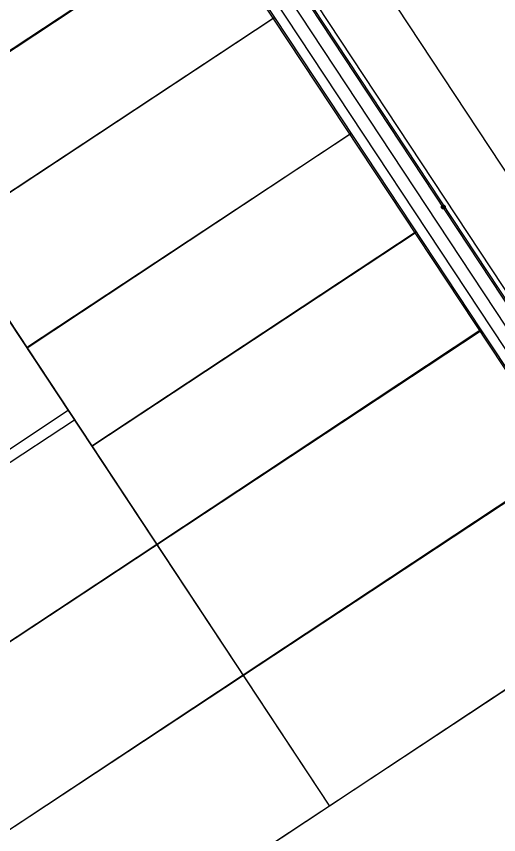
# Model space of a CAD drawing. Header units: metres. Extents: x 302064 to 304096, y 6268242 to 6271990.
# Drawn here: x 303031.2 to 303076.3, y 6268286 to 6268362.5 of the extents above; entities that cross this region are included whole.
import ezdxf

# ---------------------------------------------------------------- set-up
doc = ezdxf.new("R2010")
doc.units = ezdxf.units.M
doc.layers.get('0').update_dxf_attribs({"color": 6})
for name, color, linetype in [('BDY', 252, 'Continuous'), ('DEVELOP', 2, 'Continuous'), ('XR01255_CC_DES$0$FOOTPATH', 252, 'Continuous'), ('XR01255_CC_DES$0$ROAD_CONTROL', 252, 'Continuous'), ('XR01255_CC_DES$0$ROAD_KERB', 252, 'Continuous'), ('XR01255_CC_DES$0$ROAD_KERB-BACK', 252, 'Continuous'), ('XR01255_CC_DES$0$ROAD_KERB-LIP', 252, 'Continuous'), ('XR01255_CC_LOT_LAYOUT$0$ST1_BDY', 252, 'Continuous'), ('XR01255_CC_LOT_LAYOUT$0$ST1_BDY_1', 252, 'Continuous'), ('XR01255_CC_LOT_LAYOUT$0$ST1_LOTS', 252, 'Continuous'), ('XR01255_CC_SURVEY$0$SERVICES-ELECTRICTY', 1, 'Continuous')]:
    doc.layers.add(name, color=color, linetype=linetype)

# ---------------------------------------------------------------- blocks, each defined once
blk = doc.blocks.new('A$C6F1F0823')
at = {"layer": 'BDY'}
for p, q in [((73.723, 131.703), (131.438, 44.304)), ((89.885, 107.229), (59.677, 87.281)), ((52.514, 98.129), (101.23, 24.356)), ((95.974, 98.008), (65.766, 78.06)), ((100.989, 90.414), (100.989, 90.414)), ((103.138, 87.16), (72.93, 67.211)), ((107.602, 80.4), (107.601, 80.4)), ((109.227, 77.939), (79.019, 57.991)), ((115.316, 68.718), (54.9, 28.822)), ((77.394, 60.452), (47.186, 40.504)), ((123.377, 56.511), (62.961, 16.615)), ((131.438, 44.304), (64.346, 0))]:
    blk.add_line(p, q, dxfattribs=at)
blk = doc.blocks.new('A$C07AF69C9')
at = {"layer": 'XR01255_CC_SURVEY$0$SERVICES-ELECTRICTY'}
h = blk.add_hatch(color=256, dxfattribs=at)
h.dxf.hatch_style = 1
h.paths.add_polyline_path([(144.237, 102.666), (144.062, 102.666, 0.414214), (144.237, 102.491)])
h.paths.add_polyline_path([(144.237, 102.841), (144.237, 102.666), (144.412, 102.666, 0.414214)])
at = {"layer": 'XR01255_CC_DES$0$FOOTPATH'}
for p, q in [((107.55, 155.937), (165.649, 67.863)), ((106.822, 154.861), (164.647, 67.202))]:
    blk.add_line(p, q, dxfattribs=at)
at = {"layer": 'XR01255_CC_DES$0$ROAD_CONTROL'}
blk.add_lwpolyline([(106.401, 172.132), (172.292, 72.245)], dxfattribs=at)
at = {"layer": 'XR01255_CC_DES$0$ROAD_KERB'}
blk.add_lwpolyline([(42.737, 112.046, -0.414025), (45.147, 123.819), (97.438, 158.362, -0.414402), (109.219, 155.95), (166.818, 68.634)], format="xyb", dxfattribs=at)
at = {"layer": 'XR01255_CC_DES$0$ROAD_KERB-BACK'}
blk.add_lwpolyline([(112.694, 150.409), (166.692, 68.551)], dxfattribs=at)
at = {"layer": 'XR01255_CC_DES$0$ROAD_KERB-LIP'}
blk.add_lwpolyline([(42.362, 111.798, -0.414025), (44.899, 124.194), (97.19, 158.737, -0.414402), (109.594, 156.198), (167.193, 68.882)], format="xyb", dxfattribs=at)
at = {"layer": 'XR01255_CC_LOT_LAYOUT$0$ST1_BDY'}
for p, q in [((106.276, 154.054), (135.885, 109.17)), ((84.971, 120.366), (133.598, 46.65)), ((135.885, 109.17), (147.757, 91.173)), ((147.757, 91.173), (163.896, 66.707))]:
    blk.add_line(p, q, dxfattribs=at)
at = {"layer": 'XR01255_CC_LOT_LAYOUT$0$ST1_BDY_1'}
for p, q in [((163.896, 66.707), (133.598, 46.65)), ((133.598, 46.65), (103.301, 26.593))]:
    blk.add_line(p, q, dxfattribs=at)
at = {"layer": 'XR01255_CC_LOT_LAYOUT$0$ST1_LOTS'}
for p, q in [((122.427, 129.571), (92.129, 109.514)), ((128.484, 120.389), (98.186, 100.332)), ((135.642, 109.537), (105.345, 89.48)), ((141.699, 100.355), (111.402, 80.298)), ((147.757, 91.173), (117.459, 71.116)), ((109.199, 83.637), (78.901, 63.58)), ((155.826, 78.94), (125.529, 58.883)), ((117.459, 71.116), (87.161, 51.059)), ((125.529, 58.883), (95.231, 38.826))]:
    blk.add_line(p, q, dxfattribs=at)
at = {"layer": 'XR01255_CC_SURVEY$0$SERVICES-ELECTRICTY'}
for p, q in [((144.062, 102.666), (144.412, 102.666)), ((144.237, 102.491), (144.237, 102.841))]:
    blk.add_line(p, q, dxfattribs=at)
blk.add_circle((144.237, 102.666), 0.175, dxfattribs=at)
blk.add_blockref('A$C6F1F0823', (32.368, 22.293))

msp = doc.modelspace()

# ---------------------------------------------------------------- block references
at = {"layer": 'DEVELOP'}
msp.add_blockref('A$C07AF69C9', (302926.842, 6268242.0412), dxfattribs=at)

doc.saveas('drawing.dxf')
